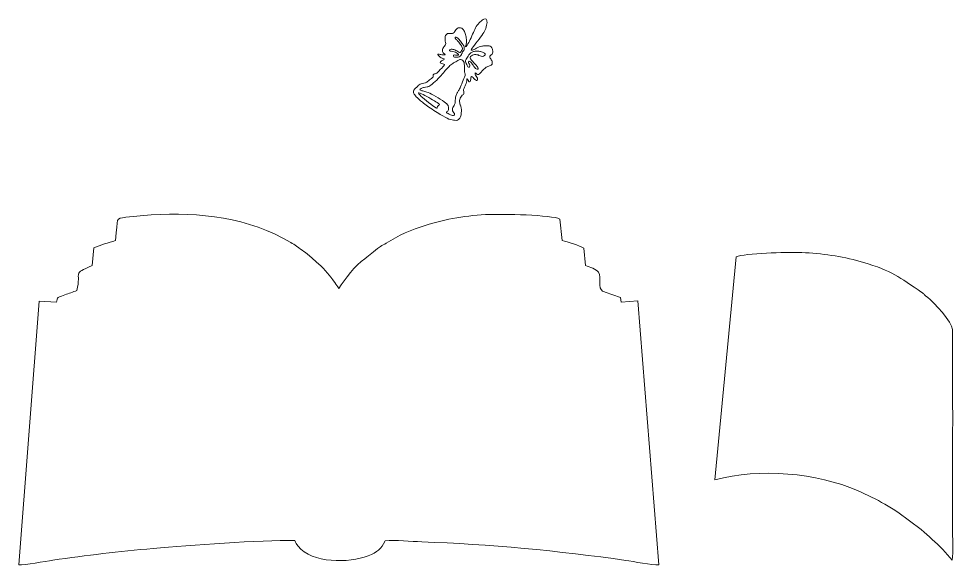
# Model space of a CAD drawing. Header units: centimetres. Extents: x -22.9 to 68.9, y -22.7 to 19.3.
# Drawn here: x -22.93 to 18.4, y -4.87 to 19.3 of the extents above; entities that cross this region are included whole.
import ezdxf

# ---------------------------------------------------------------- set-up
doc = ezdxf.new("R2010")
doc.units = ezdxf.units.CM
doc.header["$MEASUREMENT"] = 0
doc.layers.add('layer 1', color=7, linetype='Continuous')

msp = doc.modelspace()

# ---------------------------------------------------------------- linework, layer by layer
at = {"layer": 'layer 1', "color": 242, "lineweight": 9}
for points, knots in [([(-2.87774, 17.98893), (-2.83156, 18.05899), (-2.73213, 18.19142), (-2.64068, 18.31018), (-2.64068, 18.31018), (-2.54922, 18.42895), (-2.46576, 18.53405), (-2.40442, 18.62199), (-2.40442, 18.62199), (-2.34308, 18.70993), (-2.30388, 18.7807), (-2.27383, 18.86832), (-2.27383, 18.86832), (-2.24377, 18.95594), (-2.22289, 19.06041), (-2.21976, 19.13435), (-2.21976, 19.13435), (-2.21663, 19.2083), (-2.23125, 19.25172), (-2.25418, 19.27409), (-2.25418, 19.27409), (-2.27709, 19.29646), (-2.30832, 19.29778), (-2.35452, 19.27587), (-2.35452, 19.27587), (-2.40071, 19.25396), (-2.46188, 19.20881), (-2.52354, 19.15216), (-2.52354, 19.15216), (-2.5852, 19.09551), (-2.64734, 19.02735), (-2.69673, 18.9496), (-2.69673, 18.9496), (-2.74611, 18.87186), (-2.78274, 18.78452), (-2.82474, 18.6867), (-2.82474, 18.6867), (-2.86674, 18.58889), (-2.91413, 18.48061), (-2.96116, 18.38054), (-2.96116, 18.38054), (-3.0082, 18.28047), (-3.05489, 18.18862), (-3.09187, 18.13175), (-3.09187, 18.13175), (-3.12884, 18.07487), (-3.15611, 18.05299), (-3.16429, 18.05415), (-3.16429, 18.05415), (-3.17247, 18.05532), (-3.16156, 18.07955), (-3.15168, 18.11864), (-3.15168, 18.11864), (-3.1418, 18.15773), (-3.13292, 18.21167), (-3.13097, 18.27743), (-3.13097, 18.27743), (-3.12901, 18.3432), (-3.13394, 18.42078), (-3.14489, 18.49285), (-3.14489, 18.49285), (-3.15583, 18.56492), (-3.17276, 18.63148), (-3.19823, 18.691), (-3.19823, 18.691), (-3.22369, 18.75051), (-3.25768, 18.80298), (-3.29088, 18.83566), (-3.29088, 18.83566), (-3.32406, 18.86835), (-3.35643, 18.88123), (-3.39152, 18.88848), (-3.39152, 18.88848), (-3.4266, 18.89573), (-3.46439, 18.89733), (-3.49522, 18.88875), (-3.49522, 18.88875), (-3.52603, 18.88018), (-3.54987, 18.86145), (-3.57138, 18.83931), (-3.57138, 18.83931), (-3.5929, 18.81717), (-3.61208, 18.79165), (-3.62891, 18.76355), (-3.62891, 18.76355), (-3.64574, 18.73546), (-3.66021, 18.7048), (-3.67922, 18.68337), (-3.67922, 18.68337), (-3.69824, 18.66196), (-3.7218, 18.64979), (-3.7459, 18.64422), (-3.7459, 18.64422), (-3.77001, 18.63866), (-3.79466, 18.6397), (-3.82662, 18.6427), (-3.82662, 18.6427), (-3.8586, 18.64571), (-3.8979, 18.65065), (-3.92844, 18.64865), (-3.92844, 18.64865), (-3.95898, 18.64666), (-3.98076, 18.6377), (-4.00206, 18.6205), (-4.00206, 18.6205), (-4.02337, 18.60329), (-4.04419, 18.57784), (-4.05438, 18.55111), (-4.05438, 18.55111), (-4.06457, 18.52438), (-4.0641, 18.49638), (-4.06506, 18.45444), (-4.06506, 18.45444), (-4.06601, 18.41251), (-4.06838, 18.35663), (-4.06372, 18.31116), (-4.06372, 18.31116), (-4.05906, 18.2657), (-4.04737, 18.23064), (-4.04615, 18.20096), (-4.04615, 18.20096), (-4.04494, 18.17128), (-4.05421, 18.14698), (-4.06918, 18.12374), (-4.06918, 18.12374), (-4.08416, 18.10051), (-4.10485, 18.07834), (-4.12393, 18.05527), (-4.12393, 18.05527), (-4.14302, 18.03222), (-4.16049, 18.00826), (-4.17239, 17.97996), (-4.17239, 17.97996), (-4.18429, 17.95165), (-4.19061, 17.919), (-4.19018, 17.89018), (-4.19018, 17.89018), (-4.18976, 17.86135), (-4.18259, 17.83635), (-4.17196, 17.81532), (-4.17196, 17.81532), (-4.16132, 17.7943), (-4.14723, 17.77725), (-4.12814, 17.76162), (-4.12814, 17.76162), (-4.10904, 17.746), (-4.08496, 17.7318), (-4.07727, 17.71913), (-4.07727, 17.71913), (-4.06957, 17.70646), (-4.07827, 17.69531), (-4.10305, 17.69306), (-4.10305, 17.69306), (-4.12784, 17.69082), (-4.16872, 17.6975), (-4.21938, 17.70622), (-4.21938, 17.70622), (-4.27004, 17.71495), (-4.33049, 17.72574), (-4.36411, 17.7288), (-4.36411, 17.7288), (-4.39772, 17.73188), (-4.4045, 17.72723), (-4.39455, 17.70952), (-4.39455, 17.70952), (-4.3846, 17.69182), (-4.35792, 17.66106), (-4.33021, 17.63519), (-4.33021, 17.63519), (-4.3025, 17.60932), (-4.27375, 17.58836), (-4.24648, 17.57156), (-4.24648, 17.57156), (-4.21921, 17.55477), (-4.1934, 17.54216), (-4.1667, 17.53114), (-4.1667, 17.53114), (-4.14001, 17.52014), (-4.11243, 17.51074), (-4.11201, 17.50084), (-4.11201, 17.50084), (-4.11161, 17.49095), (-4.1384, 17.48057), (-4.17377, 17.46149), (-4.17377, 17.46149), (-4.20915, 17.44241), (-4.25312, 17.41464), (-4.2771, 17.3926), (-4.2771, 17.3926), (-4.30108, 17.37058), (-4.30505, 17.35428), (-4.28425, 17.34023), (-4.28425, 17.34023), (-4.26345, 17.32619), (-4.21786, 17.31437), (-4.17877, 17.30449), (-4.17877, 17.30449), (-4.13968, 17.2946), (-4.10709, 17.28664), (-4.09947, 17.27232), (-4.09947, 17.27232), (-4.09184, 17.25801), (-4.10918, 17.23734), (-4.17051, 17.16915), (-4.17051, 17.16915), (-4.23183, 17.10097), (-4.33714, 16.98526), (-4.39969, 16.927), (-4.39969, 16.927), (-4.46225, 16.86875), (-4.48203, 16.86793), (-4.50607, 16.86402), (-4.50607, 16.86402), (-4.53011, 16.8601), (-4.55838, 16.85306), (-4.5763, 16.83818), (-4.5763, 16.83818), (-4.59422, 16.8233), (-4.60176, 16.80058), (-4.6027, 16.77839), (-4.6027, 16.77839), (-4.60364, 16.7562), (-4.59798, 16.73457), (-4.60442, 16.71838), (-4.60442, 16.71838), (-4.61086, 16.70219), (-4.62943, 16.69146), (-4.67621, 16.65558), (-4.67621, 16.65558), (-4.723, 16.6197), (-4.79802, 16.55867), (-4.84822, 16.51964), (-4.84822, 16.51964), (-4.89844, 16.48062), (-4.92386, 16.46359), (-4.95714, 16.45512), (-4.95714, 16.45512), (-4.99042, 16.44666), (-5.03157, 16.44675), (-5.0706, 16.43853), (-5.0706, 16.43853), (-5.10964, 16.4303), (-5.14655, 16.41375), (-5.17518, 16.3985), (-5.17518, 16.3985), (-5.20381, 16.38325), (-5.22415, 16.3693), (-5.25745, 16.34107), (-5.25745, 16.34107), (-5.29075, 16.31285), (-5.33701, 16.27037), (-5.37315, 16.23321), (-5.37315, 16.23321), (-5.4093, 16.19606), (-5.43533, 16.16424), (-5.45226, 16.13368), (-5.45226, 16.13368), (-5.4692, 16.10312), (-5.47702, 16.07382), (-5.47343, 16.04198), (-5.47343, 16.04198), (-5.46984, 16.01014), (-5.45484, 15.97576), (-5.4182, 15.9273), (-5.4182, 15.9273), (-5.38157, 15.87883), (-5.32331, 15.81627), (-5.23454, 15.73556), (-5.23454, 15.73556), (-5.14578, 15.65485), (-5.0265, 15.55597), (-4.85466, 15.43511), (-4.85466, 15.43511), (-4.68281, 15.31425), (-4.45841, 15.17141), (-4.28872, 15.06752), (-4.28872, 15.06752), (-4.11904, 14.96362), (-4.0041, 14.89866), (-3.90325, 14.86024), (-3.90325, 14.86024), (-3.80241, 14.82181), (-3.71567, 14.80991), (-3.65415, 14.80483), (-3.65415, 14.80483), (-3.59263, 14.79976), (-3.55635, 14.80151), (-3.52245, 14.81489), (-3.52245, 14.81489), (-3.48855, 14.82827), (-3.45703, 14.85328), (-3.43233, 14.88269), (-3.43233, 14.88269), (-3.40762, 14.91209), (-3.38974, 14.94591), (-3.37714, 15.00052), (-3.37714, 15.00052), (-3.36453, 15.05514), (-3.35723, 15.13055), (-3.35441, 15.1971), (-3.35441, 15.1971), (-3.35159, 15.26365), (-3.35326, 15.32133), (-3.36391, 15.37117), (-3.36391, 15.37117), (-3.37456, 15.42101), (-3.39418, 15.46298), (-3.40683, 15.49479), (-3.40683, 15.49479), (-3.41947, 15.52661), (-3.42514, 15.54825), (-3.42847, 15.57637), (-3.42847, 15.57637), (-3.43181, 15.6045), (-3.43282, 15.63912), (-3.43006, 15.67521), (-3.43006, 15.67521), (-3.42729, 15.71131), (-3.42076, 15.7489), (-3.40651, 15.78409), (-3.40651, 15.78409), (-3.39226, 15.8193), (-3.37029, 15.85211), (-3.3499, 15.87718), (-3.3499, 15.87718), (-3.32949, 15.90224), (-3.31064, 15.91954), (-3.29241, 15.93235), (-3.29241, 15.93235), (-3.27417, 15.94516), (-3.25653, 15.95347), (-3.24725, 15.96871), (-3.24725, 15.96871), (-3.23796, 15.98396), (-3.23702, 16.00615), (-3.24124, 16.03307), (-3.24124, 16.03307), (-3.24544, 16.06), (-3.2548, 16.09168), (-3.25696, 16.11851), (-3.25696, 16.11851), (-3.25911, 16.14535), (-3.25407, 16.16737), (-3.23114, 16.22278), (-3.23114, 16.22278), (-3.20822, 16.27818), (-3.16742, 16.367), (-3.14391, 16.42649), (-3.14391, 16.42649), (-3.1204, 16.48599), (-3.11419, 16.51619), (-3.11199, 16.5486), (-3.11199, 16.5486), (-3.1098, 16.58102), (-3.11162, 16.61567), (-3.10778, 16.62867), (-3.10778, 16.62867), (-3.10394, 16.64168), (-3.09442, 16.63304), (-3.08224, 16.61936), (-3.08224, 16.61936), (-3.07006, 16.60568), (-3.05522, 16.58694), (-3.0449, 16.5684), (-3.0449, 16.5684), (-3.03457, 16.54986), (-3.02876, 16.5315), (-3.02107, 16.51883), (-3.02107, 16.51883), (-3.01337, 16.50615), (-3.00379, 16.49917), (-2.99125, 16.50398), (-2.99125, 16.50398), (-2.97869, 16.5088), (-2.96317, 16.52543), (-2.95447, 16.54646), (-2.95447, 16.54646), (-2.94576, 16.56749), (-2.94385, 16.59292), (-2.94142, 16.62122), (-2.94142, 16.62122), (-2.93899, 16.64951), (-2.93602, 16.68066), (-2.93094, 16.70349), (-2.93094, 16.70349), (-2.92586, 16.72632), (-2.91866, 16.74084), (-2.90545, 16.74192), (-2.90545, 16.74192), (-2.89222, 16.743), (-2.873, 16.73067), (-2.83935, 16.69921), (-2.83935, 16.69921), (-2.8057, 16.66774), (-2.75764, 16.61714), (-2.72382, 16.58978), (-2.72382, 16.58978), (-2.68999, 16.56243), (-2.67042, 16.5583), (-2.65609, 16.56634), (-2.65609, 16.56634), (-2.64175, 16.57437), (-2.63267, 16.59457), (-2.6353, 16.61978), (-2.6353, 16.61978), (-2.63794, 16.645), (-2.65229, 16.67524), (-2.67071, 16.70688), (-2.67071, 16.70688), (-2.68913, 16.73853), (-2.71159, 16.77157), (-2.72609, 16.79852), (-2.72609, 16.79852), (-2.74059, 16.82548), (-2.74711, 16.84633), (-2.74881, 16.86451), (-2.74881, 16.86451), (-2.75051, 16.88269), (-2.74739, 16.89819), (-2.73671, 16.89774), (-2.73671, 16.89774), (-2.72602, 16.89729), (-2.70778, 16.88088), (-2.69083, 16.86329), (-2.69083, 16.86329), (-2.67388, 16.8457), (-2.65822, 16.82692), (-2.63443, 16.8251), (-2.63443, 16.8251), (-2.61064, 16.82327), (-2.57872, 16.83838), (-2.55144, 16.86067), (-2.55144, 16.86067), (-2.52415, 16.88298), (-2.50151, 16.91248), (-2.47076, 16.94862), (-2.47076, 16.94862), (-2.44001, 16.98477), (-2.40115, 17.02758), (-2.35668, 17.06725), (-2.35668, 17.06725), (-2.3122, 17.10693), (-2.26208, 17.1435), (-2.21493, 17.16867), (-2.21493, 17.16867), (-2.16778, 17.19384), (-2.12356, 17.2076), (-2.0842, 17.22362), (-2.0842, 17.22362), (-2.04484, 17.23966), (-2.01032, 17.25795), (-1.99583, 17.27955), (-1.99583, 17.27955), (-1.98132, 17.30117), (-1.98686, 17.3261), (-1.991, 17.35466), (-1.991, 17.35466), (-1.99513, 17.38323), (-1.99788, 17.41545), (-2.0086, 17.4443), (-2.0086, 17.4443), (-2.01931, 17.47315), (-2.03798, 17.49863), (-2.05601, 17.51997), (-2.05601, 17.51997), (-2.07404, 17.54132), (-2.09142, 17.55851), (-2.09846, 17.57692), (-2.09846, 17.57692), (-2.1055, 17.59533), (-2.1022, 17.61494), (-2.08946, 17.63415), (-2.08946, 17.63415), (-2.07671, 17.65337), (-2.05451, 17.67218), (-2.03173, 17.69509), (-2.03173, 17.69509), (-2.00895, 17.71799), (-1.98558, 17.74498), (-1.97319, 17.77532), (-1.97319, 17.77532), (-1.96079, 17.80567), (-1.95937, 17.83935), (-1.96545, 17.88035), (-1.96545, 17.88035), (-1.97154, 17.92135), (-1.98512, 17.96967), (-2.00374, 18.00626), (-2.00374, 18.00626), (-2.02236, 18.04285), (-2.04599, 18.06772), (-2.0738, 18.08165), (-2.0738, 18.08165), (-2.10161, 18.09559), (-2.13357, 18.09859), (-2.17218, 18.10064), (-2.17218, 18.10064), (-2.21078, 18.10268), (-2.25599, 18.10377), (-2.3043, 18.10005), (-2.3043, 18.10005), (-2.35261, 18.09634), (-2.40401, 18.08781), (-2.448, 18.07897), (-2.448, 18.07897), (-2.492, 18.07014), (-2.5286, 18.06099), (-2.56666, 18.04655), (-2.56666, 18.04655), (-2.60472, 18.03211), (-2.64424, 18.01239), (-2.68168, 17.99339), (-2.68168, 17.99339), (-2.7191, 17.9744), (-2.75444, 17.95615), (-2.78674, 17.94188), (-2.78674, 17.94188), (-2.81903, 17.9276), (-2.84827, 17.91732), (-2.86827, 17.91158), (-2.86827, 17.91158), (-2.88826, 17.90584), (-2.89902, 17.90465), (-2.90793, 17.9079), (-2.90793, 17.9079), (-2.91684, 17.91117), (-2.92392, 17.91887), (-2.87774, 17.98893)], [0, 0, 0, 0, 0.0075188, 0.0075188, 0.0075188, 0.0075188, 0.01503759, 0.01503759, 0.01503759, 0.01503759, 0.02255639, 0.02255639, 0.02255639, 0.02255639, 0.03007519, 0.03007519, 0.03007519, 0.03007519, 0.03759398, 0.03759398, 0.03759398, 0.03759398, 0.04511278, 0.04511278, 0.04511278, 0.04511278, 0.05263158, 0.05263158, 0.05263158, 0.05263158, 0.06015038, 0.06015038, 0.06015038, 0.06015038, 0.06766917, 0.06766917, 0.06766917, 0.06766917, 0.07518797, 0.07518797, 0.07518797, 0.07518797, 0.08270677, 0.08270677, 0.08270677, 0.08270677, 0.09022556, 0.09022556, 0.09022556, 0.09022556, 0.09774436, 0.09774436, 0.09774436, 0.09774436, 0.10526316, 0.10526316, 0.10526316, 0.10526316, 0.11278195, 0.11278195, 0.11278195, 0.11278195, 0.12030075, 0.12030075, 0.12030075, 0.12030075, 0.12781955, 0.12781955, 0.12781955, 0.12781955, 0.13533835, 0.13533835, 0.13533835, 0.13533835, 0.14285714, 0.14285714, 0.14285714, 0.14285714, 0.15037594, 0.15037594, 0.15037594, 0.15037594, 0.15789474, 0.15789474, 0.15789474, 0.15789474, 0.16541353, 0.16541353, 0.16541353, 0.16541353, 0.17293233, 0.17293233, 0.17293233, 0.17293233, 0.18045113, 0.18045113, 0.18045113, 0.18045113, 0.18796992, 0.18796992, 0.18796992, 0.18796992, 0.19548872, 0.19548872, 0.19548872, 0.19548872, 0.20300752, 0.20300752, 0.20300752, 0.20300752, 0.21052632, 0.21052632, 0.21052632, 0.21052632, 0.21804511, 0.21804511, 0.21804511, 0.21804511, 0.22556391, 0.22556391, 0.22556391, 0.22556391, 0.23308271, 0.23308271, 0.23308271, 0.23308271, 0.2406015, 0.2406015, 0.2406015, 0.2406015, 0.2481203, 0.2481203, 0.2481203, 0.2481203, 0.2556391, 0.2556391, 0.2556391, 0.2556391, 0.26315789, 0.26315789, 0.26315789, 0.26315789, 0.27067669, 0.27067669, 0.27067669, 0.27067669, 0.27819549, 0.27819549, 0.27819549, 0.27819549, 0.28571429, 0.28571429, 0.28571429, 0.28571429, 0.29323308, 0.29323308, 0.29323308, 0.29323308, 0.30075188, 0.30075188, 0.30075188, 0.30075188, 0.30827068, 0.30827068, 0.30827068, 0.30827068, 0.31578947, 0.31578947, 0.31578947, 0.31578947, 0.32330827, 0.32330827, 0.32330827, 0.32330827, 0.33082707, 0.33082707, 0.33082707, 0.33082707, 0.33834586, 0.33834586, 0.33834586, 0.33834586, 0.34586466, 0.34586466, 0.34586466, 0.34586466, 0.35338346, 0.35338346, 0.35338346, 0.35338346, 0.36090226, 0.36090226, 0.36090226, 0.36090226, 0.36842105, 0.36842105, 0.36842105, 0.36842105, 0.37593985, 0.37593985, 0.37593985, 0.37593985, 0.38345865, 0.38345865, 0.38345865, 0.38345865, 0.39097744, 0.39097744, 0.39097744, 0.39097744, 0.39849624, 0.39849624, 0.39849624, 0.39849624, 0.40601504, 0.40601504, 0.40601504, 0.40601504, 0.41353383, 0.41353383, 0.41353383, 0.41353383, 0.42105263, 0.42105263, 0.42105263, 0.42105263, 0.42857143, 0.42857143, 0.42857143, 0.42857143, 0.43609023, 0.43609023, 0.43609023, 0.43609023, 0.44360902, 0.44360902, 0.44360902, 0.44360902, 0.45112782, 0.45112782, 0.45112782, 0.45112782, 0.45864662, 0.45864662, 0.45864662, 0.45864662, 0.46616541, 0.46616541, 0.46616541, 0.46616541, 0.47368421, 0.47368421, 0.47368421, 0.47368421, 0.48120301, 0.48120301, 0.48120301, 0.48120301, 0.4887218, 0.4887218, 0.4887218, 0.4887218, 0.4962406, 0.4962406, 0.4962406, 0.4962406, 0.5037594, 0.5037594, 0.5037594, 0.5037594, 0.5112782, 0.5112782, 0.5112782, 0.5112782, 0.51879699, 0.51879699, 0.51879699, 0.51879699, 0.52631579, 0.52631579, 0.52631579, 0.52631579, 0.53383459, 0.53383459, 0.53383459, 0.53383459, 0.54135338, 0.54135338, 0.54135338, 0.54135338, 0.54887218, 0.54887218, 0.54887218, 0.54887218, 0.55639098, 0.55639098, 0.55639098, 0.55639098, 0.56390977, 0.56390977, 0.56390977, 0.56390977, 0.57142857, 0.57142857, 0.57142857, 0.57142857, 0.57894737, 0.57894737, 0.57894737, 0.57894737, 0.58646617, 0.58646617, 0.58646617, 0.58646617, 0.59398496, 0.59398496, 0.59398496, 0.59398496, 0.60150376, 0.60150376, 0.60150376, 0.60150376, 0.60902256, 0.60902256, 0.60902256, 0.60902256, 0.61654135, 0.61654135, 0.61654135, 0.61654135, 0.62406015, 0.62406015, 0.62406015, 0.62406015, 0.63157895, 0.63157895, 0.63157895, 0.63157895, 0.63909774, 0.63909774, 0.63909774, 0.63909774, 0.64661654, 0.64661654, 0.64661654, 0.64661654, 0.65413534, 0.65413534, 0.65413534, 0.65413534, 0.66165414, 0.66165414, 0.66165414, 0.66165414, 0.66917293, 0.66917293, 0.66917293, 0.66917293, 0.67669173, 0.67669173, 0.67669173, 0.67669173, 0.68421053, 0.68421053, 0.68421053, 0.68421053, 0.69172932, 0.69172932, 0.69172932, 0.69172932, 0.69924812, 0.69924812, 0.69924812, 0.69924812, 0.70676692, 0.70676692, 0.70676692, 0.70676692, 0.71428571, 0.71428571, 0.71428571, 0.71428571, 0.72180451, 0.72180451, 0.72180451, 0.72180451, 0.72932331, 0.72932331, 0.72932331, 0.72932331, 0.73684211, 0.73684211, 0.73684211, 0.73684211, 0.7443609, 0.7443609, 0.7443609, 0.7443609, 0.7518797, 0.7518797, 0.7518797, 0.7518797, 0.7593985, 0.7593985, 0.7593985, 0.7593985, 0.76691729, 0.76691729, 0.76691729, 0.76691729, 0.77443609, 0.77443609, 0.77443609, 0.77443609, 0.78195489, 0.78195489, 0.78195489, 0.78195489, 0.78947368, 0.78947368, 0.78947368, 0.78947368, 0.79699248, 0.79699248, 0.79699248, 0.79699248, 0.80451128, 0.80451128, 0.80451128, 0.80451128, 0.81203008, 0.81203008, 0.81203008, 0.81203008, 0.81954887, 0.81954887, 0.81954887, 0.81954887, 0.82706767, 0.82706767, 0.82706767, 0.82706767, 0.83458647, 0.83458647, 0.83458647, 0.83458647, 0.84210526, 0.84210526, 0.84210526, 0.84210526, 0.84962406, 0.84962406, 0.84962406, 0.84962406, 0.85714286, 0.85714286, 0.85714286, 0.85714286, 0.86466165, 0.86466165, 0.86466165, 0.86466165, 0.87218045, 0.87218045, 0.87218045, 0.87218045, 0.87969925, 0.87969925, 0.87969925, 0.87969925, 0.88721805, 0.88721805, 0.88721805, 0.88721805, 0.89473684, 0.89473684, 0.89473684, 0.89473684, 0.90225564, 0.90225564, 0.90225564, 0.90225564, 0.90977444, 0.90977444, 0.90977444, 0.90977444, 0.91729323, 0.91729323, 0.91729323, 0.91729323, 0.92481203, 0.92481203, 0.92481203, 0.92481203, 0.93233083, 0.93233083, 0.93233083, 0.93233083, 0.93984962, 0.93984962, 0.93984962, 0.93984962, 0.94736842, 0.94736842, 0.94736842, 0.94736842, 0.95488722, 0.95488722, 0.95488722, 0.95488722, 0.96240602, 0.96240602, 0.96240602, 0.96240602, 0.96992481, 0.96992481, 0.96992481, 0.96992481, 0.97744361, 0.97744361, 0.97744361, 0.97744361, 0.98496241, 0.98496241, 0.98496241, 0.98496241, 1, 1, 1, 1]), ([(-3.29818, 17.8273), (-3.28579, 17.84776), (-3.26575, 17.87408), (-3.25156, 17.89816), (-3.25156, 17.89816), (-3.23736, 17.92225), (-3.22904, 17.94413), (-3.22596, 17.96827), (-3.22596, 17.96827), (-3.22288, 17.99243), (-3.22504, 18.01886), (-3.23369, 18.04803), (-3.23369, 18.04803), (-3.24233, 18.0772), (-3.25744, 18.10913), (-3.28284, 18.15094), (-3.28284, 18.15094), (-3.30822, 18.19276), (-3.34389, 18.24448), (-3.38572, 18.29687), (-3.38572, 18.29687), (-3.42753, 18.34926), (-3.47549, 18.40232), (-3.5103, 18.43547), (-3.5103, 18.43547), (-3.54511, 18.46864), (-3.56677, 18.4819), (-3.58601, 18.48436), (-3.58601, 18.48436), (-3.60524, 18.48683), (-3.62206, 18.47848), (-3.62918, 18.46561), (-3.62918, 18.46561), (-3.63632, 18.45274), (-3.63377, 18.43535), (-3.61819, 18.41453), (-3.61819, 18.41453), (-3.60261, 18.39371), (-3.574, 18.36945), (-3.53341, 18.32698), (-3.53341, 18.32698), (-3.49282, 18.28453), (-3.44025, 18.22386), (-3.40349, 18.17827), (-3.40349, 18.17827), (-3.36674, 18.13268), (-3.3458, 18.10216), (-3.33064, 18.07148), (-3.33064, 18.07148), (-3.31548, 18.0408), (-3.30609, 18.00994), (-3.30463, 17.98601), (-3.30463, 17.98601), (-3.30317, 17.96208), (-3.30966, 17.94507), (-3.32167, 17.92377), (-3.32167, 17.92377), (-3.33368, 17.90247), (-3.35123, 17.87687), (-3.36662, 17.85365), (-3.36662, 17.85365), (-3.382, 17.83043), (-3.39523, 17.8096), (-3.41109, 17.8045), (-3.41109, 17.8045), (-3.42694, 17.79941), (-3.44542, 17.81008), (-3.47037, 17.82348), (-3.47037, 17.82348), (-3.49531, 17.83688), (-3.52673, 17.85302), (-3.5577, 17.86998), (-3.5577, 17.86998), (-3.58867, 17.88693), (-3.6192, 17.90467), (-3.64873, 17.91662), (-3.64873, 17.91662), (-3.67827, 17.92857), (-3.70682, 17.93473), (-3.73175, 17.93866), (-3.73175, 17.93866), (-3.75669, 17.9426), (-3.77802, 17.94432), (-3.80277, 17.9429), (-3.80277, 17.9429), (-3.82752, 17.94148), (-3.8557, 17.93691), (-3.871, 17.92521), (-3.871, 17.92521), (-3.88632, 17.91352), (-3.88877, 17.89469), (-3.87778, 17.88188), (-3.87778, 17.88188), (-3.8668, 17.86907), (-3.84239, 17.86227), (-3.80602, 17.85621), (-3.80602, 17.85621), (-3.76966, 17.85014), (-3.72132, 17.8448), (-3.67898, 17.83396), (-3.67898, 17.83396), (-3.63664, 17.82311), (-3.6003, 17.80675), (-3.57057, 17.78985), (-3.57057, 17.78985), (-3.54082, 17.77296), (-3.51769, 17.75552), (-3.50276, 17.73884), (-3.50276, 17.73884), (-3.48783, 17.72215), (-3.48109, 17.70623), (-3.48606, 17.69574), (-3.48606, 17.69574), (-3.49103, 17.68526), (-3.50771, 17.68019), (-3.52993, 17.68031), (-3.52993, 17.68031), (-3.55215, 17.68043), (-3.5799, 17.68572), (-3.60731, 17.68976), (-3.60731, 17.68976), (-3.6347, 17.6938), (-3.66175, 17.6966), (-3.68005, 17.69202), (-3.68005, 17.69202), (-3.69835, 17.68745), (-3.70792, 17.6755), (-3.70812, 17.6611), (-3.70812, 17.6611), (-3.70832, 17.64671), (-3.69915, 17.62987), (-3.6832, 17.61767), (-3.6832, 17.61767), (-3.66725, 17.60547), (-3.64453, 17.59793), (-3.61134, 17.59446), (-3.61134, 17.59446), (-3.57815, 17.591), (-3.5345, 17.59162), (-3.49767, 17.59664), (-3.49767, 17.59664), (-3.46082, 17.60167), (-3.43079, 17.6111), (-3.40514, 17.63387), (-3.40514, 17.63387), (-3.37948, 17.65666), (-3.3582, 17.6928), (-3.34474, 17.71898), (-3.34474, 17.71898), (-3.33129, 17.74516), (-3.32567, 17.76138), (-3.32049, 17.7768), (-3.32049, 17.7768), (-3.31531, 17.79222), (-3.31057, 17.80683), (-3.29818, 17.8273)], [0, 0, 0, 0, 0.025, 0.025, 0.025, 0.025, 0.05, 0.05, 0.05, 0.05, 0.075, 0.075, 0.075, 0.075, 0.1, 0.1, 0.1, 0.1, 0.125, 0.125, 0.125, 0.125, 0.15, 0.15, 0.15, 0.15, 0.175, 0.175, 0.175, 0.175, 0.2, 0.2, 0.2, 0.2, 0.225, 0.225, 0.225, 0.225, 0.25, 0.25, 0.25, 0.25, 0.275, 0.275, 0.275, 0.275, 0.3, 0.3, 0.3, 0.3, 0.325, 0.325, 0.325, 0.325, 0.35, 0.35, 0.35, 0.35, 0.375, 0.375, 0.375, 0.375, 0.4, 0.4, 0.4, 0.4, 0.425, 0.425, 0.425, 0.425, 0.45, 0.45, 0.45, 0.45, 0.475, 0.475, 0.475, 0.475, 0.5, 0.5, 0.5, 0.5, 0.525, 0.525, 0.525, 0.525, 0.55, 0.55, 0.55, 0.55, 0.575, 0.575, 0.575, 0.575, 0.6, 0.6, 0.6, 0.6, 0.625, 0.625, 0.625, 0.625, 0.65, 0.65, 0.65, 0.65, 0.675, 0.675, 0.675, 0.675, 0.7, 0.7, 0.7, 0.7, 0.725, 0.725, 0.725, 0.725, 0.75, 0.75, 0.75, 0.75, 0.775, 0.775, 0.775, 0.775, 0.8, 0.8, 0.8, 0.8, 0.825, 0.825, 0.825, 0.825, 0.85, 0.85, 0.85, 0.85, 0.875, 0.875, 0.875, 0.875, 0.9, 0.9, 0.9, 0.9, 0.925, 0.925, 0.925, 0.925, 0.95, 0.95, 0.95, 0.95, 1, 1, 1, 1]), ([(-2.62911, 17.14505), (-2.63595, 17.1585), (-2.646, 17.17375), (-2.66987, 17.20274), (-2.66987, 17.20274), (-2.69375, 17.23174), (-2.73145, 17.27448), (-2.77755, 17.32294), (-2.77755, 17.32294), (-2.82364, 17.37139), (-2.87815, 17.42556), (-2.91309, 17.46531), (-2.91309, 17.46531), (-2.94803, 17.50506), (-2.96342, 17.53041), (-2.96732, 17.55485), (-2.96732, 17.55485), (-2.97122, 17.5793), (-2.96365, 17.60284), (-2.94544, 17.6247), (-2.94544, 17.6247), (-2.92722, 17.64657), (-2.89838, 17.66675), (-2.86895, 17.68156), (-2.86895, 17.68156), (-2.83951, 17.69636), (-2.80948, 17.70579), (-2.77393, 17.70963), (-2.77393, 17.70963), (-2.73837, 17.71348), (-2.6973, 17.71174), (-2.6638, 17.7058), (-2.6638, 17.7058), (-2.63031, 17.69985), (-2.60439, 17.68969), (-2.57448, 17.6769), (-2.57448, 17.6769), (-2.54457, 17.66412), (-2.51066, 17.64868), (-2.47445, 17.63892), (-2.47445, 17.63892), (-2.43824, 17.62916), (-2.39972, 17.62506), (-2.36878, 17.63651), (-2.36878, 17.63651), (-2.33785, 17.64796), (-2.31447, 17.67494), (-2.30477, 17.70005), (-2.30477, 17.70005), (-2.29506, 17.72516), (-2.29903, 17.74837), (-2.3285, 17.77143), (-2.3285, 17.77143), (-2.35798, 17.7945), (-2.41298, 17.81739), (-2.46501, 17.83276), (-2.46501, 17.83276), (-2.51704, 17.84814), (-2.56608, 17.85598), (-2.6124, 17.8604), (-2.6124, 17.8604), (-2.65871, 17.86484), (-2.7023, 17.86586), (-2.74791, 17.85791), (-2.74791, 17.85791), (-2.79351, 17.84997), (-2.84114, 17.83306), (-2.88148, 17.81336), (-2.88148, 17.81336), (-2.92182, 17.79367), (-2.95487, 17.7712), (-2.98325, 17.74236), (-2.98325, 17.74236), (-3.01163, 17.71352), (-3.03535, 17.67831), (-3.05694, 17.64466), (-3.05694, 17.64466), (-3.07853, 17.611), (-3.098, 17.5789), (-3.1156, 17.55207), (-3.1156, 17.55207), (-3.13319, 17.52525), (-3.14892, 17.50369), (-3.15815, 17.48021), (-3.15815, 17.48021), (-3.16736, 17.45674), (-3.17009, 17.43133), (-3.16677, 17.40279), (-3.16677, 17.40279), (-3.16345, 17.37426), (-3.15409, 17.34258), (-3.14095, 17.31281), (-3.14095, 17.31281), (-3.12781, 17.28304), (-3.11088, 17.25516), (-3.09755, 17.2299), (-3.09755, 17.2299), (-3.08421, 17.20465), (-3.07447, 17.18201), (-3.06062, 17.16907), (-3.06062, 17.16907), (-3.04676, 17.15614), (-3.02878, 17.15292), (-3.01257, 17.15676), (-3.01257, 17.15676), (-2.99636, 17.1606), (-2.98191, 17.1715), (-2.97656, 17.19103), (-2.97656, 17.19103), (-2.9712, 17.21056), (-2.97495, 17.2387), (-2.98352, 17.25964), (-2.98352, 17.25964), (-2.9921, 17.28058), (-3.00552, 17.29432), (-3.01742, 17.31458), (-3.01742, 17.31458), (-3.02932, 17.33484), (-3.0397, 17.36161), (-3.03832, 17.3846), (-3.03832, 17.3846), (-3.03693, 17.40759), (-3.02377, 17.42678), (-3.00488, 17.42598), (-3.00488, 17.42598), (-2.98598, 17.42518), (-2.96134, 17.40439), (-2.93193, 17.37022), (-2.93193, 17.37022), (-2.9025, 17.33605), (-2.86831, 17.28852), (-2.83842, 17.24609), (-2.83842, 17.24609), (-2.80852, 17.20367), (-2.78294, 17.16638), (-2.75991, 17.13701), (-2.75991, 17.13701), (-2.73687, 17.10763), (-2.71637, 17.08619), (-2.69302, 17.07408), (-2.69302, 17.07408), (-2.66966, 17.06199), (-2.64344, 17.05923), (-2.62996, 17.06648), (-2.62996, 17.06648), (-2.61649, 17.07373), (-2.61576, 17.09098), (-2.61721, 17.10544), (-2.61721, 17.10544), (-2.61865, 17.11991), (-2.62227, 17.13159), (-2.62911, 17.14505)], [0, 0, 0, 0, 0.02564103, 0.02564103, 0.02564103, 0.02564103, 0.05128205, 0.05128205, 0.05128205, 0.05128205, 0.07692308, 0.07692308, 0.07692308, 0.07692308, 0.1025641, 0.1025641, 0.1025641, 0.1025641, 0.12820513, 0.12820513, 0.12820513, 0.12820513, 0.15384615, 0.15384615, 0.15384615, 0.15384615, 0.17948718, 0.17948718, 0.17948718, 0.17948718, 0.20512821, 0.20512821, 0.20512821, 0.20512821, 0.23076923, 0.23076923, 0.23076923, 0.23076923, 0.25641026, 0.25641026, 0.25641026, 0.25641026, 0.28205128, 0.28205128, 0.28205128, 0.28205128, 0.30769231, 0.30769231, 0.30769231, 0.30769231, 0.33333333, 0.33333333, 0.33333333, 0.33333333, 0.35897436, 0.35897436, 0.35897436, 0.35897436, 0.38461538, 0.38461538, 0.38461538, 0.38461538, 0.41025641, 0.41025641, 0.41025641, 0.41025641, 0.43589744, 0.43589744, 0.43589744, 0.43589744, 0.46153846, 0.46153846, 0.46153846, 0.46153846, 0.48717949, 0.48717949, 0.48717949, 0.48717949, 0.51282051, 0.51282051, 0.51282051, 0.51282051, 0.53846154, 0.53846154, 0.53846154, 0.53846154, 0.56410256, 0.56410256, 0.56410256, 0.56410256, 0.58974359, 0.58974359, 0.58974359, 0.58974359, 0.61538462, 0.61538462, 0.61538462, 0.61538462, 0.64102564, 0.64102564, 0.64102564, 0.64102564, 0.66666667, 0.66666667, 0.66666667, 0.66666667, 0.69230769, 0.69230769, 0.69230769, 0.69230769, 0.71794872, 0.71794872, 0.71794872, 0.71794872, 0.74358974, 0.74358974, 0.74358974, 0.74358974, 0.76923077, 0.76923077, 0.76923077, 0.76923077, 0.79487179, 0.79487179, 0.79487179, 0.79487179, 0.82051282, 0.82051282, 0.82051282, 0.82051282, 0.84615385, 0.84615385, 0.84615385, 0.84615385, 0.87179487, 0.87179487, 0.87179487, 0.87179487, 0.8974359, 0.8974359, 0.8974359, 0.8974359, 0.92307692, 0.92307692, 0.92307692, 0.92307692, 0.94871795, 0.94871795, 0.94871795, 0.94871795, 1, 1, 1, 1]), ([(-3.39136, 17.49296), (-3.35516, 17.49267), (-3.31502, 17.46874), (-3.28719, 17.44575), (-3.28719, 17.44575), (-3.25935, 17.42276), (-3.24382, 17.40071), (-3.23399, 17.36078), (-3.23399, 17.36078), (-3.22415, 17.32086), (-3.22002, 17.26307), (-3.21863, 17.19881), (-3.21863, 17.19881), (-3.21723, 17.13455), (-3.21857, 17.06382), (-3.21674, 17.01024), (-3.21674, 17.01024), (-3.21489, 16.95667), (-3.20984, 16.92024), (-3.2028, 16.89236), (-3.2028, 16.89236), (-3.19575, 16.86449), (-3.18668, 16.84518), (-3.18462, 16.82616), (-3.18462, 16.82616), (-3.18254, 16.80715), (-3.18745, 16.78842), (-3.21435, 16.71672), (-3.21435, 16.71672), (-3.24125, 16.64502), (-3.29016, 16.52034), (-3.33099, 16.42124), (-3.33099, 16.42124), (-3.3718, 16.32214), (-3.40455, 16.24862), (-3.43365, 16.19306), (-3.43365, 16.19306), (-3.46275, 16.1375), (-3.48821, 16.0999), (-3.51067, 16.06504), (-3.51067, 16.06504), (-3.53314, 16.03019), (-3.5526, 15.99809), (-3.57144, 15.95156), (-3.57144, 15.95156), (-3.59029, 15.90503), (-3.60851, 15.84408), (-3.61585, 15.78718), (-3.61585, 15.78718), (-3.6232, 15.73029), (-3.61968, 15.67746), (-3.6238, 15.62866), (-3.6238, 15.62866), (-3.62792, 15.57987), (-3.6397, 15.5351), (-3.65476, 15.49993), (-3.65476, 15.49993), (-3.66983, 15.46477), (-3.68821, 15.4392), (-3.70495, 15.41317), (-3.70495, 15.41317), (-3.72168, 15.38713), (-3.73681, 15.3606), (-3.74393, 15.32839), (-3.74393, 15.32839), (-3.75105, 15.29619), (-3.75019, 15.25829), (-3.73893, 15.22283), (-3.73893, 15.22283), (-3.72768, 15.18737), (-3.70602, 15.15436), (-3.68766, 15.13135), (-3.68766, 15.13135), (-3.66929, 15.10835), (-3.6542, 15.09537), (-3.65039, 15.07833), (-3.65039, 15.07833), (-3.64659, 15.0613), (-3.65406, 15.04022), (-3.67025, 15.02732), (-3.67025, 15.02732), (-3.68643, 15.01443), (-3.71133, 15.00972), (-3.7408, 15.01344), (-3.7408, 15.01344), (-3.77027, 15.01716), (-3.80433, 15.0293), (-3.83862, 15.04556), (-3.83862, 15.04556), (-3.8729, 15.06183), (-3.90744, 15.08223), (-3.93922, 15.09921), (-3.93922, 15.09921), (-3.97102, 15.11619), (-4.00008, 15.12977), (-4.01183, 15.14385), (-4.01183, 15.14385), (-4.02359, 15.15792), (-4.01802, 15.17251), (-4.00487, 15.18182), (-4.00487, 15.18182), (-3.99172, 15.19114), (-3.97097, 15.19521), (-3.95512, 15.20976), (-3.95512, 15.20976), (-3.93928, 15.22432), (-3.92834, 15.24937), (-3.92366, 15.2821), (-3.92366, 15.2821), (-3.91899, 15.31482), (-3.92057, 15.35522), (-3.92673, 15.39457), (-3.92673, 15.39457), (-3.93288, 15.43393), (-3.9436, 15.47225), (-3.99967, 15.52812), (-3.99967, 15.52812), (-4.05574, 15.58399), (-4.15717, 15.65743), (-4.28423, 15.7377), (-4.28423, 15.7377), (-4.41128, 15.81798), (-4.56398, 15.90511), (-4.67597, 15.96211), (-4.67597, 15.96211), (-4.78796, 16.01912), (-4.85926, 16.04601), (-4.92507, 16.06608), (-4.92507, 16.06608), (-4.9909, 16.08616), (-5.05125, 16.09941), (-5.09846, 16.11169), (-5.09846, 16.11169), (-5.14568, 16.12398), (-5.17976, 16.13531), (-5.18357, 16.15234), (-5.18357, 16.15234), (-5.18737, 16.16938), (-5.1609, 16.19212), (-5.12506, 16.21241), (-5.12506, 16.21241), (-5.08922, 16.23271), (-5.04402, 16.25055), (-5.0012, 16.26067), (-5.0012, 16.26067), (-4.95838, 16.27079), (-4.91796, 16.2732), (-4.87272, 16.28198), (-4.87272, 16.28198), (-4.82749, 16.29077), (-4.77747, 16.30593), (-4.70452, 16.35717), (-4.70452, 16.35717), (-4.63156, 16.4084), (-4.53568, 16.4957), (-4.44378, 16.58604), (-4.44378, 16.58604), (-4.35189, 16.6764), (-4.26399, 16.7698), (-4.19606, 16.848), (-4.19606, 16.848), (-4.12814, 16.92619), (-4.0802, 16.98919), (-4.02648, 17.05276), (-4.02648, 17.05276), (-3.97276, 17.11633), (-3.91325, 17.18048), (-3.85891, 17.22962), (-3.85891, 17.22962), (-3.80456, 17.27876), (-3.75537, 17.3129), (-3.6951, 17.34655), (-3.6951, 17.34655), (-3.63482, 17.38022), (-3.56346, 17.41341), (-3.51165, 17.44167), (-3.51165, 17.44167), (-3.45983, 17.46993), (-3.42756, 17.49326), (-3.39136, 17.49296)], [0, 0, 0, 0, 0.02173913, 0.02173913, 0.02173913, 0.02173913, 0.04347826, 0.04347826, 0.04347826, 0.04347826, 0.06521739, 0.06521739, 0.06521739, 0.06521739, 0.08695652, 0.08695652, 0.08695652, 0.08695652, 0.10869565, 0.10869565, 0.10869565, 0.10869565, 0.13043478, 0.13043478, 0.13043478, 0.13043478, 0.15217391, 0.15217391, 0.15217391, 0.15217391, 0.17391304, 0.17391304, 0.17391304, 0.17391304, 0.19565217, 0.19565217, 0.19565217, 0.19565217, 0.2173913, 0.2173913, 0.2173913, 0.2173913, 0.23913043, 0.23913043, 0.23913043, 0.23913043, 0.26086957, 0.26086957, 0.26086957, 0.26086957, 0.2826087, 0.2826087, 0.2826087, 0.2826087, 0.30434783, 0.30434783, 0.30434783, 0.30434783, 0.32608696, 0.32608696, 0.32608696, 0.32608696, 0.34782609, 0.34782609, 0.34782609, 0.34782609, 0.36956522, 0.36956522, 0.36956522, 0.36956522, 0.39130435, 0.39130435, 0.39130435, 0.39130435, 0.41304348, 0.41304348, 0.41304348, 0.41304348, 0.43478261, 0.43478261, 0.43478261, 0.43478261, 0.45652174, 0.45652174, 0.45652174, 0.45652174, 0.47826087, 0.47826087, 0.47826087, 0.47826087, 0.5, 0.5, 0.5, 0.5, 0.52173913, 0.52173913, 0.52173913, 0.52173913, 0.54347826, 0.54347826, 0.54347826, 0.54347826, 0.56521739, 0.56521739, 0.56521739, 0.56521739, 0.58695652, 0.58695652, 0.58695652, 0.58695652, 0.60869565, 0.60869565, 0.60869565, 0.60869565, 0.63043478, 0.63043478, 0.63043478, 0.63043478, 0.65217391, 0.65217391, 0.65217391, 0.65217391, 0.67391304, 0.67391304, 0.67391304, 0.67391304, 0.69565217, 0.69565217, 0.69565217, 0.69565217, 0.7173913, 0.7173913, 0.7173913, 0.7173913, 0.73913043, 0.73913043, 0.73913043, 0.73913043, 0.76086957, 0.76086957, 0.76086957, 0.76086957, 0.7826087, 0.7826087, 0.7826087, 0.7826087, 0.80434783, 0.80434783, 0.80434783, 0.80434783, 0.82608696, 0.82608696, 0.82608696, 0.82608696, 0.84782609, 0.84782609, 0.84782609, 0.84782609, 0.86956522, 0.86956522, 0.86956522, 0.86956522, 0.89130435, 0.89130435, 0.89130435, 0.89130435, 0.91304348, 0.91304348, 0.91304348, 0.91304348, 0.93478261, 0.93478261, 0.93478261, 0.93478261, 0.95652174, 0.95652174, 0.95652174, 0.95652174, 1, 1, 1, 1]), ([(-5.17065, 16.00035), (-5.10745, 15.97669), (-4.99123, 15.92239), (-4.87621, 15.85908), (-4.87621, 15.85908), (-4.76119, 15.79577), (-4.64738, 15.72346), (-4.54868, 15.66372), (-4.54868, 15.66372), (-4.44997, 15.60399), (-4.36636, 15.55682), (-4.33585, 15.52878), (-4.33585, 15.52878), (-4.30536, 15.50074), (-4.32795, 15.49182), (-4.35088, 15.47509), (-4.35088, 15.47509), (-4.37381, 15.45837), (-4.39708, 15.43383), (-4.40766, 15.40753), (-4.40766, 15.40753), (-4.41823, 15.38123), (-4.41614, 15.35316), (-4.42487, 15.34118), (-4.42487, 15.34118), (-4.43361, 15.32921), (-4.45319, 15.33333), (-4.53832, 15.3929), (-4.53832, 15.3929), (-4.62346, 15.45248), (-4.77415, 15.5675), (-4.89995, 15.66788), (-4.89995, 15.66788), (-5.02574, 15.76828), (-5.12664, 15.85404), (-5.18152, 15.90862), (-5.18152, 15.90862), (-5.23642, 15.96321), (-5.24531, 15.98664), (-5.24467, 16.00183), (-5.24467, 16.00183), (-5.24402, 16.01703), (-5.23384, 16.02401), (-5.17065, 16.00035)], [0, 0, 0, 0, 0.08333333, 0.08333333, 0.08333333, 0.08333333, 0.16666667, 0.16666667, 0.16666667, 0.16666667, 0.25, 0.25, 0.25, 0.25, 0.33333333, 0.33333333, 0.33333333, 0.33333333, 0.41666667, 0.41666667, 0.41666667, 0.41666667, 0.5, 0.5, 0.5, 0.5, 0.58333333, 0.58333333, 0.58333333, 0.58333333, 0.66666667, 0.66666667, 0.66666667, 0.66666667, 0.75, 0.75, 0.75, 0.75, 0.83333333, 0.83333333, 0.83333333, 0.83333333, 1, 1, 1, 1])]:
    msp.add_open_spline(points, degree=3, knots=knots, dxfattribs=at)
at = {"layer": 'layer 1', "color": 7, "lineweight": 9}
for points, knots in [([(-22.92686, -4.85203), (-22.67998, -4.87458), (-21.7353, -4.695), (-21.42013, -4.64929), (-21.42013, -4.64929), (-19.91566, -4.43108), (-18.50339, -4.26793), (-16.97827, -4.12927), (-16.97827, -4.12927), (-15.3672, -3.98281), (-12.26763, -3.75504), (-10.71909, -3.7813), (-10.71909, -3.7813), (-10.6535, -3.90403), (-10.66795, -3.9071), (-10.57553, -4.02295), (-10.57553, -4.02295), (-9.95505, -4.80082), (-8.32476, -4.7769), (-7.48139, -4.45642), (-7.48139, -4.45642), (-7.04928, -4.29219), (-6.92026, -4.15985), (-6.71898, -3.79143), (-6.71898, -3.79143), (-6.27359, -3.74973), (-5.57057, -3.8197), (-5.09992, -3.83686), (-5.09992, -3.83686), (-2.16408, -3.94407), (1.00309, -4.23359), (3.91107, -4.6577), (3.91107, -4.6577), (4.24146, -4.70589), (5.0885, -4.8718), (5.37652, -4.85474), (5.37652, -4.85474), (5.37652, -4.85474), (4.45437, 6.81516), (4.45437, 6.81516), (4.45437, 6.81516), (4.45437, 6.81516), (3.71273, 6.76528), (3.71273, 6.76528), (3.71273, 6.76528), (3.71273, 6.76528), (3.68165, 6.96986), (3.68165, 6.96986), (3.68165, 6.96986), (3.68165, 6.96986), (3.00614, 7.21134), (3.00614, 7.21134), (3.00614, 7.21134), (2.9698, 7.22401), (2.92528, 7.23657), (2.8905, 7.255), (2.8905, 7.255), (2.66551, 7.37415), (2.85499, 7.84829), (2.70586, 8.08605), (2.70586, 8.08605), (2.62335, 8.21768), (2.31324, 8.3182), (2.14181, 8.37691), (2.14181, 8.37691), (2.14181, 8.37691), (2.06133, 9.15238), (2.06133, 9.15238), (2.06133, 9.15238), (1.88718, 9.26715), (1.33833, 9.43134), (1.10138, 9.48663), (1.10138, 9.48663), (1.10138, 9.48663), (0.99675, 10.43589), (0.99675, 10.43589), (0.99675, 10.43589), (0.68994, 10.62918), (-1.61646, 10.65703), (-2.10767, 10.64024), (-2.10767, 10.64024), (-3.09617, 10.60641), (-4.04961, 10.43948), (-4.94771, 10.15942), (-4.94771, 10.15942), (-5.55294, 9.9707), (-6.15213, 9.70803), (-6.67204, 9.37416), (-6.67204, 9.37416), (-6.77248, 9.30968), (-6.84065, 9.28467), (-6.93352, 9.22249), (-6.93352, 9.22249), (-7.29142, 8.98301), (-7.3729, 8.86373), (-7.62832, 8.67955), (-7.62832, 8.67955), (-8.04012, 8.38258), (-8.51226, 7.78792), (-8.7756, 7.36292), (-8.7756, 7.36292), (-8.83221, 7.46657), (-8.87276, 7.53388), (-8.95177, 7.62991), (-8.95177, 7.62991), (-9.03948, 7.73649), (-9.04394, 7.77973), (-9.12292, 7.87244), (-9.12292, 7.87244), (-9.59924, 8.43156), (-9.3945, 8.20237), (-9.94553, 8.7029), (-9.94553, 8.7029), (-10.28873, 9.01471), (-10.35797, 9.01796), (-10.64335, 9.24232), (-10.64335, 9.24232), (-10.71486, 9.29855), (-10.80797, 9.34484), (-10.89976, 9.39979), (-10.89976, 9.39979), (-12.75981, 10.51291), (-14.91469, 10.75157), (-17.06765, 10.62182), (-17.06765, 10.62182), (-17.06765, 10.62182), (-18.1861, 10.51519), (-18.1861, 10.51519), (-18.1861, 10.51519), (-18.65451, 10.45722), (-18.54366, 10.52869), (-18.63968, 9.49012), (-18.63968, 9.49012), (-18.96847, 9.37777), (-19.30542, 9.29899), (-19.60487, 9.16103), (-19.60487, 9.16103), (-19.60487, 9.16103), (-19.68246, 8.3847), (-19.68246, 8.3847), (-19.68246, 8.3847), (-20.58616, 7.97575), (-20.15204, 8.1661), (-20.35021, 7.27522), (-20.35021, 7.27522), (-20.5374, 7.21204), (-20.70364, 7.15112), (-20.88829, 7.08429), (-20.88829, 7.08429), (-21.34305, 6.91976), (-21.1604, 6.95909), (-21.25936, 6.76476), (-21.25936, 6.76476), (-21.25936, 6.76476), (-22.02075, 6.809), (-22.02075, 6.809), (-22.02075, 6.809), (-22.02075, 6.809), (-22.92686, -4.85203), (-22.92686, -4.85203)], [0, 0, 0, 0, 0.02439024, 0.02439024, 0.02439024, 0.02439024, 0.04878049, 0.04878049, 0.04878049, 0.04878049, 0.07317073, 0.07317073, 0.07317073, 0.07317073, 0.09756098, 0.09756098, 0.09756098, 0.09756098, 0.12195122, 0.12195122, 0.12195122, 0.12195122, 0.14634146, 0.14634146, 0.14634146, 0.14634146, 0.17073171, 0.17073171, 0.17073171, 0.17073171, 0.19512195, 0.19512195, 0.19512195, 0.19512195, 0.2195122, 0.2195122, 0.2195122, 0.2195122, 0.24390244, 0.24390244, 0.24390244, 0.24390244, 0.26829268, 0.26829268, 0.26829268, 0.26829268, 0.29268293, 0.29268293, 0.29268293, 0.29268293, 0.31707317, 0.31707317, 0.31707317, 0.31707317, 0.34146341, 0.34146341, 0.34146341, 0.34146341, 0.36585366, 0.36585366, 0.36585366, 0.36585366, 0.3902439, 0.3902439, 0.3902439, 0.3902439, 0.41463415, 0.41463415, 0.41463415, 0.41463415, 0.43902439, 0.43902439, 0.43902439, 0.43902439, 0.46341463, 0.46341463, 0.46341463, 0.46341463, 0.48780488, 0.48780488, 0.48780488, 0.48780488, 0.51219512, 0.51219512, 0.51219512, 0.51219512, 0.53658537, 0.53658537, 0.53658537, 0.53658537, 0.56097561, 0.56097561, 0.56097561, 0.56097561, 0.58536585, 0.58536585, 0.58536585, 0.58536585, 0.6097561, 0.6097561, 0.6097561, 0.6097561, 0.63414634, 0.63414634, 0.63414634, 0.63414634, 0.65853659, 0.65853659, 0.65853659, 0.65853659, 0.68292683, 0.68292683, 0.68292683, 0.68292683, 0.70731707, 0.70731707, 0.70731707, 0.70731707, 0.73170732, 0.73170732, 0.73170732, 0.73170732, 0.75609756, 0.75609756, 0.75609756, 0.75609756, 0.7804878, 0.7804878, 0.7804878, 0.7804878, 0.80487805, 0.80487805, 0.80487805, 0.80487805, 0.82926829, 0.82926829, 0.82926829, 0.82926829, 0.85365854, 0.85365854, 0.85365854, 0.85365854, 0.87804878, 0.87804878, 0.87804878, 0.87804878, 0.90243902, 0.90243902, 0.90243902, 0.90243902, 0.92682927, 0.92682927, 0.92682927, 0.92682927, 0.95121951, 0.95121951, 0.95121951, 0.95121951, 1, 1, 1, 1]), ([(8.80114, 8.77189), (9.17528, 8.92394), (11.05993, 8.97546), (11.54014, 8.9605), (11.54014, 8.9605), (12.40684, 8.93343), (13.29689, 8.82622), (14.11727, 8.60184), (14.11727, 8.60184), (15.62591, 8.18923), (15.85572, 7.96508), (16.84499, 7.3045), (16.84499, 7.3045), (17.22524, 7.05058), (17.01684, 7.14867), (17.24932, 6.97952), (17.24932, 6.97952), (17.5635, 6.75087), (18.34455, 5.8742), (18.35824, 5.55657), (18.35824, 5.55657), (18.3783, 5.09041), (18.36049, 4.56604), (18.35865, 4.09433), (18.35865, 4.09433), (18.35486, 3.12036), (18.37515, 2.1438), (18.36889, 1.17362), (18.36889, 1.17362), (18.36889, 1.17362), (18.36172, -3.20742), (18.36172, -3.20742), (18.36172, -3.20742), (18.36, -3.61666), (18.39746, -4.26786), (18.34883, -4.64725), (18.34883, -4.64725), (18.34883, -4.64725), (17.93483, -4.17738), (17.93483, -4.17738), (17.93483, -4.17738), (17.62713, -3.84329), (17.32124, -3.60361), (16.98017, -3.2907), (16.98017, -3.2907), (16.98017, -3.2907), (15.93814, -2.52232), (15.93814, -2.52232), (15.93814, -2.52232), (15.76206, -2.42097), (15.58196, -2.287), (15.37104, -2.16821), (15.37104, -2.16821), (14.99859, -1.95845), (14.58744, -1.76085), (14.15717, -1.57003), (14.15717, -1.57003), (12.39911, -0.79033), (9.81523, -0.55811), (7.85725, -1.09172), (7.85725, -1.09172), (7.85725, -1.09172), (8.80114, 8.77189), (8.80114, 8.77189)], [0, 0, 0, 0, 0.05882353, 0.05882353, 0.05882353, 0.05882353, 0.11764706, 0.11764706, 0.11764706, 0.11764706, 0.17647059, 0.17647059, 0.17647059, 0.17647059, 0.23529412, 0.23529412, 0.23529412, 0.23529412, 0.29411765, 0.29411765, 0.29411765, 0.29411765, 0.35294118, 0.35294118, 0.35294118, 0.35294118, 0.41176471, 0.41176471, 0.41176471, 0.41176471, 0.47058824, 0.47058824, 0.47058824, 0.47058824, 0.52941176, 0.52941176, 0.52941176, 0.52941176, 0.58823529, 0.58823529, 0.58823529, 0.58823529, 0.64705882, 0.64705882, 0.64705882, 0.64705882, 0.70588235, 0.70588235, 0.70588235, 0.70588235, 0.76470588, 0.76470588, 0.76470588, 0.76470588, 0.82352941, 0.82352941, 0.82352941, 0.82352941, 0.88235294, 0.88235294, 0.88235294, 0.88235294, 1, 1, 1, 1])]:
    msp.add_open_spline(points, degree=3, knots=knots, dxfattribs=at)

doc.saveas('drawing.dxf')
